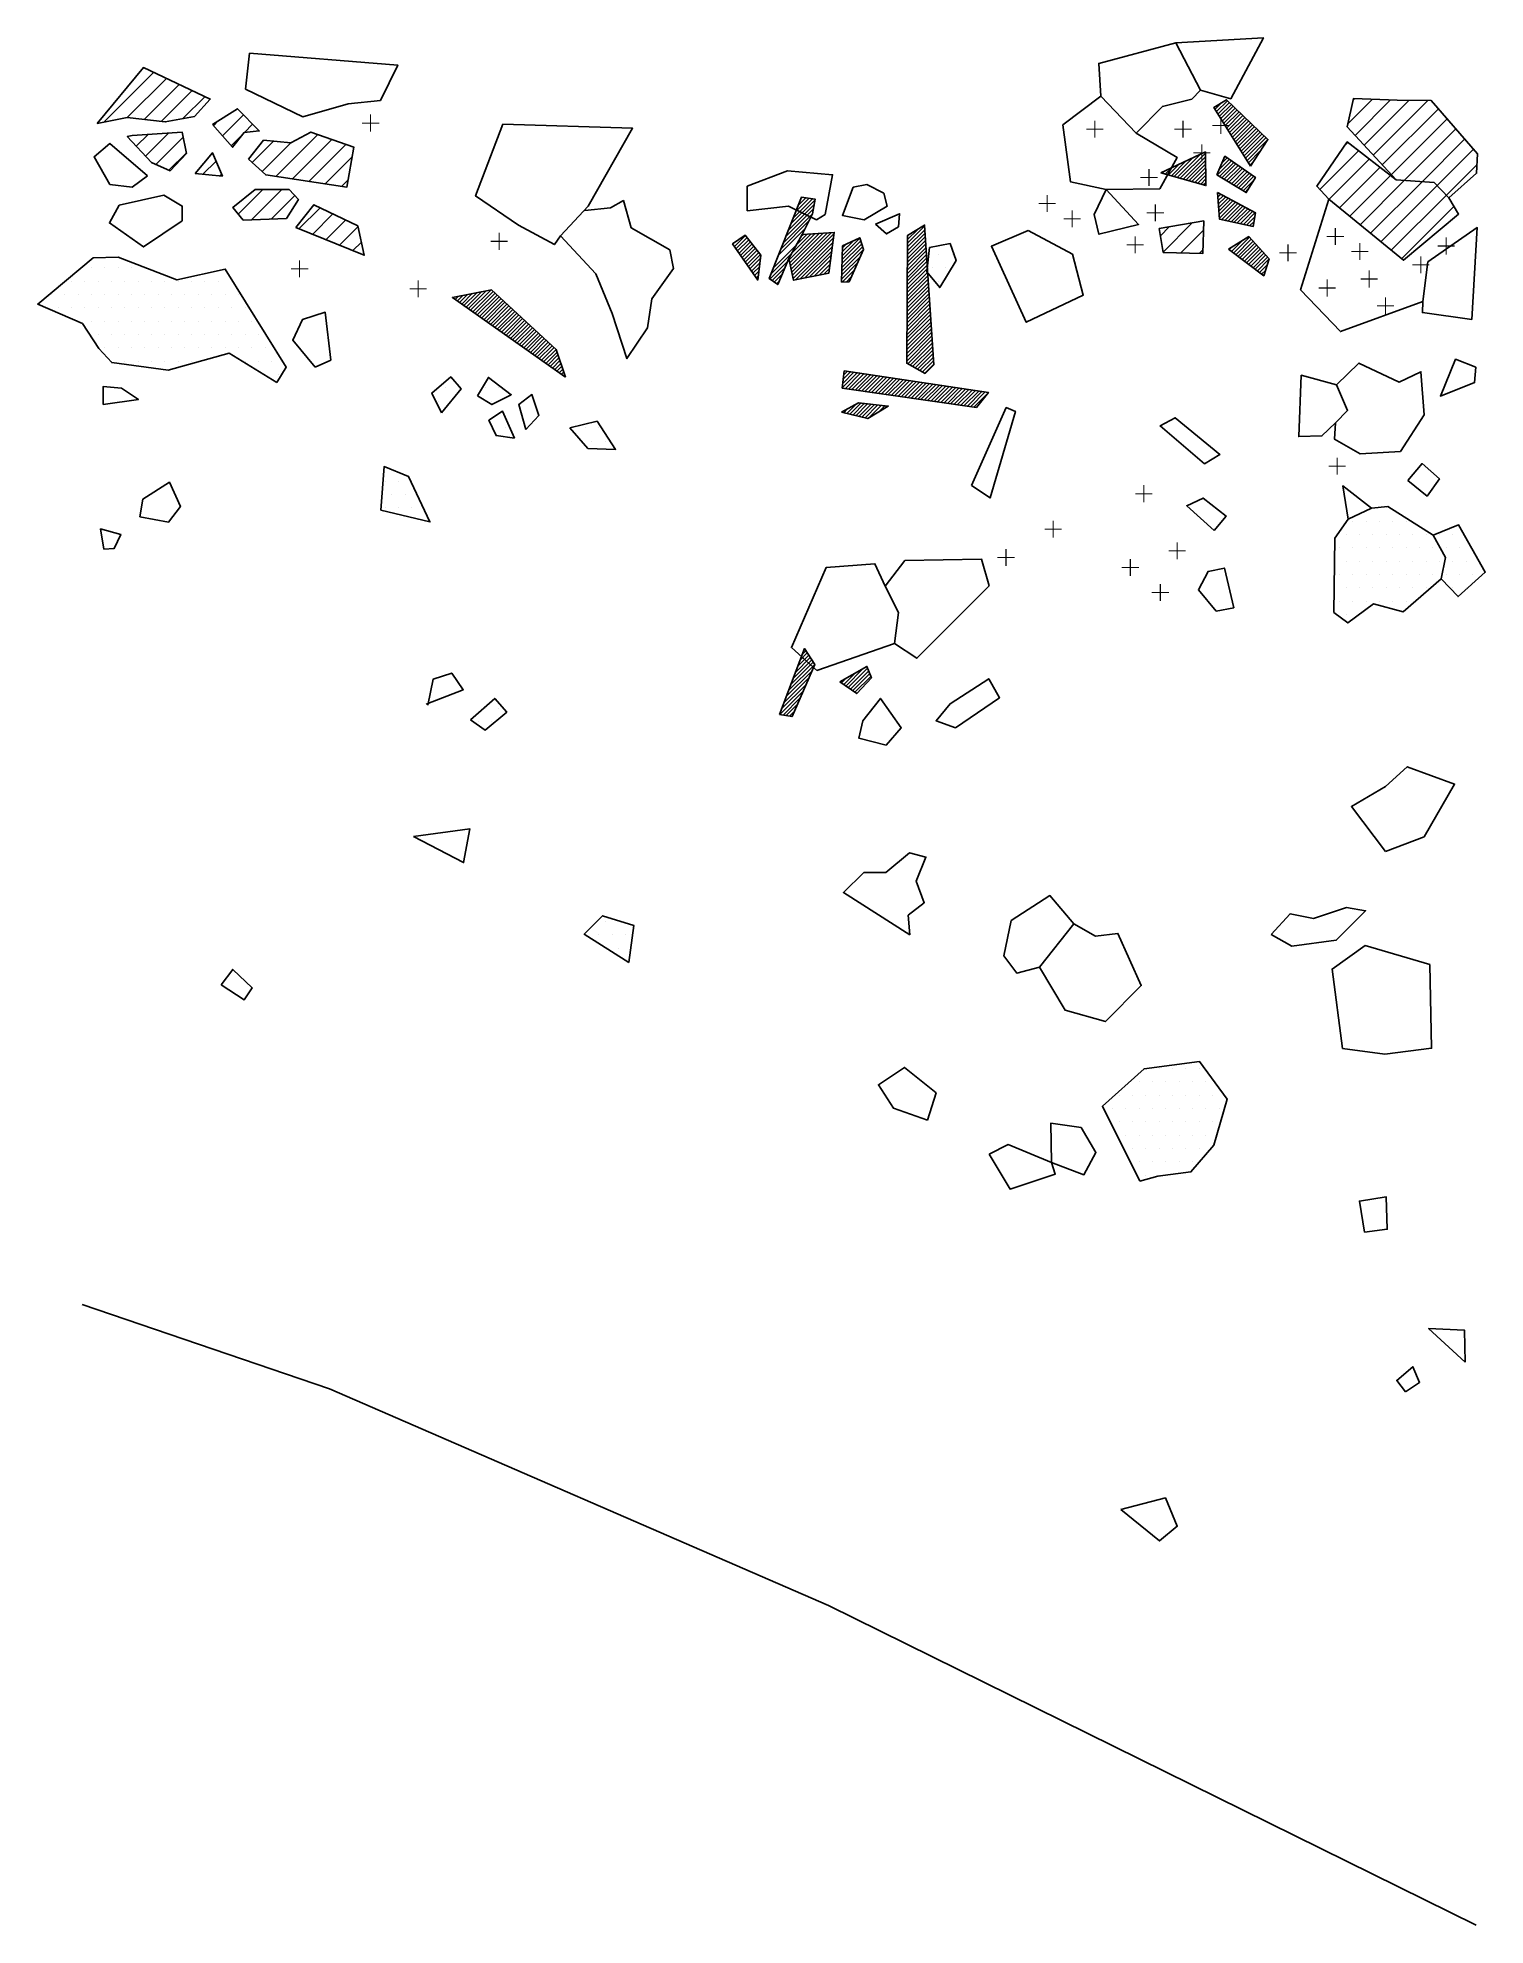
# Model space of a CAD drawing. Header units: metres. Extents: x -335 to -199, y -1868 to -1691.
import ezdxf

# ---------------------------------------------------------------- set-up
doc = ezdxf.new("R2010")
doc.units = ezdxf.units.M
doc.header["$LTSCALE"] = 25
doc.header["$MEASUREMENT"] = 0
doc.layers.get('0').update_dxf_attribs({"linetype": 'CONTINUOUS'})
for name, color, linetype in [('BEFUND', 1, 'CONTINUOUS'), ('FEUER', 1, 'CONTINUOUS'), ('KNOCHEN', 2, 'CONTINUOUS'), ('KNOCHENSCHRAFF', 2, 'CONTINUOUS'), ('STEINE', 4, 'CONTINUOUS'), ('STEINESCHRAFF', 4, 'CONTINUOUS')]:
    doc.layers.add(name, color=color, linetype=linetype)

# ---------------------------------------------------------------- blocks, each defined once
blk = doc.blocks.new('*X1')
at = {"color": 0}
for p, q in [((-224.76, -1697.66), (-224.13, -1697.03)), ((-224.62, -1697.88), (-223.6, -1696.86)), ((-224.48, -1698.1), (-223.42, -1697.03)), ((-224.35, -1698.31), (-223.24, -1697.2)), ((-224.21, -1698.53), (-223.06, -1697.38)), ((-224.08, -1698.75), (-222.88, -1697.55)), ((-223.94, -1698.97), (-222.7, -1697.72)), ((-223.81, -1699.18), (-222.52, -1697.9)), ((-223.67, -1699.4), (-222.34, -1698.07)), ((-223.54, -1699.62), (-222.16, -1698.24)), ((-223.4, -1699.84), (-221.98, -1698.42)), ((-223.26, -1700.06), (-221.8, -1698.59)), ((-223.13, -1700.27), (-221.62, -1698.76)), ((-222.99, -1700.49), (-221.43, -1698.93)), ((-222.86, -1700.71), (-221.25, -1699.11)), ((-222.72, -1700.93), (-221.07, -1699.28)), ((-222.59, -1701.15), (-220.89, -1699.45)), ((-222.45, -1701.36), (-220.71, -1699.63)), ((-222.31, -1701.58), (-220.53, -1699.8)), ((-222.18, -1701.8), (-220.35, -1699.97)), ((-222.04, -1702.02), (-220.17, -1700.15)), ((-221.91, -1702.24), (-219.99, -1700.32)), ((-221.77, -1702.45), (-219.87, -1700.55)), ((-228.86, -1703.88), (-227.47, -1702.49)), ((-228.58, -1703.96), (-226.81, -1702.18)), ((-228.31, -1704.04), (-226.14, -1701.88)), ((-228.03, -1704.12), (-225.67, -1701.76)), ((-227.76, -1704.2), (-225.67, -1702.11)), ((-227.48, -1704.28), (-225.66, -1702.45)), ((-224.56, -1703.82), (-223.22, -1702.49)), ((-224.38, -1703.3), (-223.43, -1702.35)), ((-224.11, -1702.67), (-223.64, -1702.2)), ((-221.64, -1702.67), (-220.53, -1701.56)), ((-221.5, -1702.89), (-221.19, -1702.58)), ((-229.68, -1703.65), (-229.45, -1703.41)), ((-229.41, -1703.72), (-228.79, -1703.11)), ((-229.13, -1703.8), (-228.13, -1702.8)), ((-227.21, -1704.36), (-225.65, -1702.8)), ((-226.94, -1704.43), (-225.65, -1703.15)), ((-226.66, -1704.51), (-225.64, -1703.5)), ((-226.39, -1704.59), (-225.64, -1703.84)), ((-226.11, -1704.67), (-225.63, -1704.19)), ((-224.34, -1703.96), (-223.02, -1702.64)), ((-224.12, -1704.09), (-222.81, -1702.78)), ((-223.9, -1704.22), (-222.6, -1702.93)), ((-223.68, -1704.36), (-222.39, -1703.07)), ((-223.46, -1704.49), (-222.18, -1703.22)), ((-223.24, -1704.63), (-221.97, -1703.36)), ((-223.02, -1704.76), (-221.76, -1703.51)), ((-222.8, -1704.89), (-221.55, -1703.65)), ((-222.58, -1705.03), (-221.35, -1703.8)), ((-222.36, -1705.16), (-221.14, -1703.94)), ((-222.14, -1705.3), (-221.14, -1704.3)), ((-264.26, -1707.82), (-262.48, -1706.04)), ((-264.02, -1707.23), (-262.79, -1705.99)), ((-263.79, -1706.64), (-263.09, -1705.95)), ((-263.55, -1706.05), (-263.4, -1705.9)), ((-225.84, -1704.75), (-225.62, -1704.54)), ((-224.54, -1705.58), (-224.48, -1705.51)), ((-224.51, -1705.9), (-224.25, -1705.63)), ((-224.49, -1706.23), (-224.01, -1705.76)), ((-224.46, -1706.56), (-223.78, -1705.88)), ((-224.43, -1706.88), (-223.55, -1706)), ((-221.92, -1705.43), (-221.68, -1705.19)), ((-265.19, -1710.17), (-262.46, -1707.44)), ((-264.96, -1709.58), (-262.38, -1707)), ((-264.73, -1708.99), (-262.3, -1706.57)), ((-264.49, -1708.4), (-262.22, -1706.14)), ((-224.41, -1707.21), (-223.32, -1706.12)), ((-224.38, -1707.53), (-223.09, -1706.24)), ((-224.35, -1707.86), (-222.86, -1706.37)), ((-224.15, -1708.01), (-222.62, -1706.49)), ((-223.85, -1708.07), (-222.39, -1706.61)), ((-223.56, -1708.13), (-222.16, -1706.73)), ((-223.27, -1708.19), (-221.93, -1706.85)), ((-222.97, -1708.25), (-221.7, -1706.98)), ((-222.68, -1708.31), (-221.47, -1707.1)), ((-222.39, -1708.37), (-221.23, -1707.22)), ((-222.1, -1708.44), (-221, -1707.34)), ((-221.8, -1708.5), (-221.04, -1707.74)), ((-269.78, -1710.51), (-268.75, -1709.48)), ((-266.36, -1713.1), (-262.6, -1709.34)), ((-266.13, -1712.52), (-262.98, -1709.36)), ((-265.66, -1711.34), (-263.15, -1708.83)), ((-265.43, -1710.75), (-262.8, -1708.12)), ((-264.67, -1711.77), (-262.22, -1709.31)), ((-264.61, -1712.05), (-261.84, -1709.29)), ((-264.54, -1712.34), (-261.46, -1709.26)), ((-264.48, -1712.63), (-261.08, -1709.23)), ((-264.41, -1712.92), (-260.7, -1709.21)), ((-264.35, -1713.21), (-260.44, -1709.31)), ((-263.52, -1709.56), (-263.36, -1709.39)), ((-253.57, -1710.91), (-251.93, -1709.28)), ((-253.57, -1711.27), (-251.91, -1709.61)), ((-253.56, -1710.2), (-251.97, -1708.61)), ((-253.56, -1709.85), (-252.62, -1708.91)), ((-253.56, -1710.56), (-251.95, -1708.94)), ((-253.56, -1709.49), (-253.54, -1709.47)), ((-223.03, -1711.14), (-221.54, -1709.65)), ((-221.51, -1708.56), (-221.11, -1708.16)), ((-221.22, -1708.62), (-221.18, -1708.58)), ((-269.92, -1710.3), (-269.77, -1710.15)), ((-269.64, -1710.72), (-268.6, -1709.68)), ((-269.49, -1710.93), (-268.44, -1709.88)), ((-269.35, -1711.14), (-268.29, -1710.08)), ((-269.2, -1711.35), (-268.13, -1710.27)), ((-269.06, -1711.56), (-267.97, -1710.47)), ((-268.91, -1711.77), (-267.82, -1710.67)), ((-268.77, -1711.98), (-267.66, -1710.87)), ((-268.63, -1712.19), (-267.51, -1711.07)), ((-268.48, -1712.39), (-267.35, -1711.26)), ((-264.28, -1713.5), (-260.5, -1709.71)), ((-264.07, -1713.64), (-260.55, -1710.12)), ((-263.63, -1713.55), (-260.61, -1710.53)), ((-263.18, -1713.46), (-260.66, -1710.94)), ((-262.74, -1713.37), (-260.71, -1711.34)), ((-259.74, -1713.2), (-257.95, -1711.41)), ((-259.73, -1712.84), (-257.69, -1710.79)), ((-259.72, -1712.47), (-257.77, -1710.52)), ((-259.71, -1712.11), (-257.86, -1710.25)), ((-259.7, -1711.74), (-257.94, -1709.99)), ((-259.69, -1711.38), (-258.03, -1709.72)), ((-259.68, -1711.02), (-258.64, -1709.98)), ((-259.67, -1710.65), (-259.31, -1710.29)), ((-253.58, -1712.34), (-251.84, -1710.6)), ((-253.58, -1712.69), (-251.82, -1710.93)), ((-253.58, -1713.05), (-251.79, -1711.26)), ((-253.57, -1711.63), (-251.88, -1709.94)), ((-253.57, -1711.98), (-251.86, -1710.27)), ((-223.43, -1710.83), (-223.12, -1710.52)), ((-223.23, -1710.99), (-222.22, -1709.98)), ((-222.83, -1711.29), (-221.37, -1709.83)), ((-222.63, -1711.44), (-221.21, -1710.02)), ((-222.43, -1711.59), (-221.04, -1710.2)), ((-222.22, -1711.74), (-220.87, -1710.39)), ((-222.02, -1711.9), (-220.7, -1710.58)), ((-221.82, -1712.05), (-220.53, -1710.76)), ((-221.62, -1712.2), (-220.37, -1710.95)), ((-221.42, -1712.35), (-220.2, -1711.13)), ((-221.21, -1712.5), (-220.03, -1711.32)), ((-268.34, -1712.6), (-267.33, -1711.6)), ((-268.19, -1712.81), (-267.38, -1712)), ((-268.05, -1713.02), (-267.44, -1712.41)), ((-267.91, -1713.23), (-267.49, -1712.81)), ((-266.47, -1713.56), (-264.81, -1711.91)), ((-266.26, -1713.71), (-265.06, -1712.51)), ((-266.05, -1713.85), (-265.32, -1713.12)), ((-262.3, -1713.28), (-260.77, -1711.75)), ((-261.86, -1713.19), (-260.82, -1712.16)), ((-261.41, -1713.1), (-260.87, -1712.56)), ((-260.97, -1713.01), (-260.93, -1712.97)), ((-259.75, -1713.56), (-258.25, -1712.06)), ((-259.7, -1713.87), (-258.54, -1712.71)), ((-253.59, -1713.76), (-251.75, -1711.93)), ((-253.59, -1714.12), (-251.73, -1712.26)), ((-253.59, -1714.48), (-251.71, -1712.59)), ((-253.59, -1714.83), (-251.68, -1712.92)), ((-253.58, -1713.41), (-251.77, -1711.59)), ((-221.01, -1712.65), (-219.86, -1711.5)), ((-220.81, -1712.81), (-219.72, -1711.71)), ((-220.61, -1712.96), (-219.88, -1712.23)), ((-220.41, -1713.11), (-220.05, -1712.75)), ((-295.33, -1715.91), (-294.35, -1714.93)), ((-295.12, -1716.05), (-293.91, -1714.85)), ((-294.92, -1716.2), (-293.47, -1714.76)), ((-294.71, -1716.35), (-293.04, -1714.67)), ((-294.5, -1716.49), (-292.6, -1714.59)), ((-294.29, -1716.64), (-292.38, -1714.72)), ((-294.09, -1716.79), (-292.19, -1714.89)), ((-267.76, -1713.44), (-267.54, -1713.22)), ((-267.62, -1713.65), (-267.59, -1713.63)), ((-265.84, -1714), (-265.57, -1713.72)), ((-259.32, -1713.84), (-258.84, -1713.36)), ((-253.61, -1716.26), (-251.59, -1714.24)), ((-253.61, -1716.61), (-251.57, -1714.57)), ((-253.61, -1716.97), (-251.55, -1714.91)), ((-253.6, -1715.19), (-251.66, -1713.25)), ((-253.6, -1715.54), (-251.64, -1713.58)), ((-253.6, -1715.9), (-251.62, -1713.91)), ((-296.16, -1715.32), (-296.11, -1715.28)), ((-295.95, -1715.47), (-295.67, -1715.19)), ((-295.75, -1715.62), (-295.23, -1715.1)), ((-295.54, -1715.76), (-294.79, -1715.02)), ((-293.88, -1716.93), (-292.01, -1715.06)), ((-293.67, -1717.08), (-291.83, -1715.23)), ((-293.46, -1717.22), (-291.64, -1715.4)), ((-293.26, -1717.37), (-291.46, -1715.57)), ((-293.05, -1717.52), (-291.28, -1715.74)), ((-292.84, -1717.66), (-291.09, -1715.91)), ((-292.63, -1717.81), (-290.91, -1716.08)), ((-292.43, -1717.95), (-290.72, -1716.25)), ((-292.22, -1718.1), (-290.54, -1716.42)), ((-292.01, -1718.25), (-290.36, -1716.59)), ((-253.62, -1717.68), (-251.5, -1715.57)), ((-253.62, -1718.04), (-251.48, -1715.9)), ((-253.62, -1718.39), (-251.46, -1716.23)), ((-253.62, -1718.75), (-251.44, -1716.56)), ((-253.61, -1717.32), (-251.53, -1715.24)), ((-291.81, -1718.39), (-290.17, -1716.76)), ((-291.6, -1718.54), (-289.99, -1716.93)), ((-291.39, -1718.69), (-289.8, -1717.1)), ((-291.18, -1718.83), (-289.62, -1717.27)), ((-290.98, -1718.98), (-289.44, -1717.44)), ((-290.77, -1719.12), (-289.25, -1717.61)), ((-290.56, -1719.27), (-289.07, -1717.78)), ((-290.35, -1719.42), (-288.88, -1717.95)), ((-290.15, -1719.56), (-288.7, -1718.12)), ((-289.94, -1719.71), (-288.52, -1718.29)), ((-289.73, -1719.85), (-288.33, -1718.46)), ((-253.64, -1720.53), (-251.33, -1718.22)), ((-253.63, -1719.1), (-251.41, -1716.89)), ((-253.63, -1719.46), (-251.39, -1717.22)), ((-253.63, -1719.82), (-251.37, -1717.56)), ((-253.63, -1720.17), (-251.35, -1717.89)), ((-289.52, -1720), (-288.15, -1718.62)), ((-289.32, -1720.15), (-287.96, -1718.79)), ((-289.11, -1720.29), (-287.78, -1718.96)), ((-288.9, -1720.44), (-287.6, -1719.13)), ((-288.69, -1720.59), (-287.41, -1719.3)), ((-288.49, -1720.73), (-287.23, -1719.47)), ((-288.28, -1720.88), (-287.04, -1719.64)), ((-288.07, -1721.02), (-286.86, -1719.81)), ((-287.86, -1721.17), (-286.68, -1719.98)), ((-287.66, -1721.32), (-286.49, -1720.15)), ((-253.64, -1720.88), (-251.3, -1718.55)), ((-253.64, -1721.24), (-251.28, -1718.88)), ((-253.55, -1721.5), (-251.26, -1719.21)), ((-253.32, -1721.63), (-251.24, -1719.54)), ((-253.09, -1721.75), (-251.21, -1719.87)), ((-252.86, -1721.88), (-251.19, -1720.21)), ((-287.45, -1721.46), (-286.39, -1720.41)), ((-287.24, -1721.61), (-286.31, -1720.67)), ((-287.03, -1721.75), (-286.22, -1720.94)), ((-286.83, -1721.9), (-286.13, -1721.2)), ((-286.62, -1722.05), (-286.04, -1721.47)), ((-286.41, -1722.19), (-285.95, -1721.73)), ((-286.21, -1722.34), (-285.86, -1722)), ((-252.64, -1722.01), (-251.17, -1720.54)), ((-252.41, -1722.13), (-251.15, -1720.87)), ((-252.18, -1722.26), (-251.12, -1721.2)), ((-251.96, -1722.38), (-251.1, -1721.53)), ((-286, -1722.49), (-285.77, -1722.26)), ((-285.79, -1722.63), (-285.68, -1722.53)), ((-259.69, -1723.76), (-258.28, -1722.35)), ((-259.64, -1723.35), (-258.59, -1722.3)), ((-259.59, -1722.95), (-258.9, -1722.26)), ((-259.54, -1722.55), (-259.21, -1722.21)), ((-259.42, -1723.84), (-257.98, -1722.39)), ((-259.11, -1723.88), (-257.67, -1722.44)), ((-258.8, -1723.92), (-257.36, -1722.49)), ((-258.49, -1723.97), (-257.05, -1722.53)), ((-258.18, -1724.01), (-256.74, -1722.58)), ((-257.87, -1724.06), (-256.44, -1722.62)), ((-257.56, -1724.1), (-256.13, -1722.67)), ((-257.25, -1724.15), (-255.82, -1722.72)), ((-256.95, -1724.19), (-255.51, -1722.76)), ((-256.64, -1724.24), (-255.21, -1722.81)), ((-256.33, -1724.28), (-254.9, -1722.85)), ((-256.02, -1724.33), (-254.59, -1722.9)), ((-255.71, -1724.37), (-254.28, -1722.95)), ((-255.4, -1724.42), (-253.98, -1722.99)), ((-255.09, -1724.46), (-253.67, -1723.04)), ((-254.78, -1724.5), (-253.36, -1723.08)), ((-254.47, -1724.55), (-253.05, -1723.13)), ((-254.16, -1724.59), (-252.75, -1723.18)), ((-253.86, -1724.64), (-252.44, -1723.22)), ((-253.55, -1724.68), (-252.13, -1723.27)), ((-253.24, -1724.73), (-251.82, -1723.31)), ((-252.93, -1724.77), (-251.52, -1723.36)), ((-252.62, -1724.82), (-251.21, -1723.41)), ((-252.31, -1724.86), (-250.9, -1723.45)), ((-252, -1724.91), (-250.59, -1723.5)), ((-251.69, -1724.95), (-250.29, -1723.54)), ((-251.38, -1724.99), (-249.98, -1723.59)), ((-251.08, -1725.04), (-249.67, -1723.64)), ((-250.77, -1725.08), (-249.36, -1723.68)), ((-250.46, -1725.13), (-249.06, -1723.73)), ((-250.15, -1725.17), (-248.75, -1723.77)), ((-259.26, -1726.15), (-258.41, -1725.3)), ((-258.98, -1726.23), (-257.94, -1725.19)), ((-258.7, -1726.3), (-257.63, -1725.23)), ((-258.41, -1726.37), (-257.31, -1725.26)), ((-258.13, -1726.44), (-256.99, -1725.29)), ((-257.85, -1726.51), (-256.67, -1725.33)), ((-257.56, -1726.58), (-256.35, -1725.36)), ((-257.23, -1726.6), (-256.03, -1725.4)), ((-256.33, -1726.06), (-255.71, -1725.43)), ((-255.43, -1725.51), (-255.39, -1725.47)), ((-249.84, -1725.22), (-248.44, -1723.82)), ((-249.53, -1725.26), (-248.13, -1723.87)), ((-249.22, -1725.31), (-247.83, -1723.91)), ((-248.91, -1725.35), (-247.52, -1723.96)), ((-248.6, -1725.4), (-247.21, -1724)), ((-248.29, -1725.44), (-246.9, -1724.05)), ((-247.99, -1725.49), (-246.6, -1724.1)), ((-247.68, -1725.53), (-246.29, -1724.14)), ((-247.37, -1725.57), (-246.1, -1724.31)), ((-259.54, -1726.08), (-259.19, -1725.73)), ((-263.42, -1748.7), (-263.1, -1748.38)), ((-264.93, -1752.68), (-262.53, -1750.28)), ((-264.71, -1752.11), (-262.26, -1749.66)), ((-264.5, -1751.54), (-262.4, -1749.44)), ((-264.28, -1750.98), (-262.54, -1749.23)), ((-264.07, -1750.41), (-262.68, -1749.02)), ((-263.85, -1749.84), (-262.82, -1748.8)), ((-263.64, -1749.27), (-262.96, -1748.59)), ((-259.34, -1751.69), (-257.68, -1750.02)), ((-259.13, -1751.83), (-257.31, -1750.01)), ((-258.92, -1751.98), (-257.21, -1750.27)), ((-265.36, -1753.82), (-263.08, -1751.54)), ((-265.15, -1753.25), (-262.8, -1750.91)), ((-259.75, -1751.39), (-259.29, -1750.93)), ((-259.55, -1751.54), (-258.48, -1750.48)), ((-258.72, -1752.13), (-257.11, -1750.52)), ((-258.51, -1752.27), (-257.02, -1750.78)), ((-265.53, -1754.35), (-263.35, -1752.16)), ((-265.23, -1754.4), (-263.62, -1752.79)), ((-264.93, -1754.45), (-263.9, -1753.42)), ((-264.63, -1754.5), (-264.17, -1754.04))]:
    blk.add_line(p, q, dxfattribs=at)
blk = doc.blocks.new('*X2')
at = {"color": 0}
for p, q in [((-328.86, -1698.88), (-324.18, -1694.2)), ((-326.65, -1698.44), (-322.98, -1694.77)), ((-325.06, -1698.62), (-321.78, -1695.33)), ((-323.47, -1698.8), (-320.58, -1695.9)), ((-321.44, -1698.53), (-319.37, -1696.46)), ((-318.57, -1699.2), (-318.1, -1698.72)), ((-317.74, -1700.14), (-315.78, -1698.17)), ((-325.81, -1701.13), (-324.69, -1700.02)), ((-324.95, -1702.04), (-322.8, -1699.89)), ((-323.97, -1702.83), (-321.42, -1700.28)), ((-316.92, -1701.08), (-315.84, -1700)), ((-315.68, -1699.84), (-314.91, -1699.07)), ((-314.96, -1702.66), (-312.95, -1700.65)), ((-314.03, -1703.5), (-311.34, -1700.81)), ((-312.73, -1703.96), (-308.79, -1700.02)), ((-311.19, -1704.19), (-307.48, -1700.48)), ((-322.75, -1703.37), (-321.12, -1701.75)), ((-319.58, -1703.74), (-318.34, -1702.51)), ((-309.66, -1704.43), (-306.18, -1700.95)), ((-308.13, -1704.66), (-305.6, -1702.13)), ((-317.97, -1703.9), (-317.82, -1703.75)), ((-306.59, -1704.9), (-305.97, -1704.27)), ((-316.26, -1707.5), (-313.96, -1705.19)), ((-315.01, -1708.01), (-312.19, -1705.19)), ((-313.17, -1707.94), (-310.97, -1705.73)), ((-310.57, -1708.87), (-308.59, -1706.9)), ((-309.31, -1709.38), (-307.4, -1707.47)), ((-308.05, -1709.89), (-306.2, -1708.04)), ((-306.79, -1710.39), (-305.05, -1708.66)), ((-229.88, -1709.51), (-229.06, -1708.68)), ((-229.64, -1711.03), (-226.92, -1708.31)), ((-227.97, -1711.12), (-225.85, -1709)), ((-305.53, -1710.9), (-304.73, -1710.1)), ((-226.24, -1711.17), (-225.9, -1710.83))]:
    blk.add_line(p, q, dxfattribs=at)
blk = doc.blocks.new('*X3')
at = {"color": 0}
for p, q in [((-212.33, -1699.02), (-210.02, -1696.71)), ((-211.8, -1696.73), (-211.73, -1696.65)), ((-211.65, -1700.11), (-208.32, -1696.78)), ((-210.8, -1701.03), (-206.59, -1696.81)), ((-209.95, -1701.95), (-204.84, -1696.84)), ((-209.11, -1702.87), (-203.84, -1697.61)), ((-208.26, -1703.79), (-203.02, -1698.55)), ((-212.67, -1701.13), (-212.32, -1700.78)), ((-207.04, -1704.33), (-202.2, -1699.5)), ((-205.38, -1704.45), (-201.38, -1700.44)), ((-214.94, -1705.17), (-211.32, -1701.55)), ((-214.09, -1706.09), (-210.33, -1702.32)), ((-203.97, -1704.81), (-200.55, -1701.39)), ((-213.12, -1706.89), (-209.33, -1703.1)), ((-212.15, -1707.68), (-208.34, -1703.87)), ((-211.18, -1708.48), (-207.04, -1704.33)), ((-203.1, -1705.71), (-200.23, -1702.83)), ((-210.21, -1709.28), (-205.38, -1704.45)), ((-209.24, -1710.08), (-203.97, -1704.81)), ((-208.27, -1710.87), (-203.1, -1705.71)), ((-207.3, -1711.67), (-202.38, -1706.75))]:
    blk.add_line(p, q, dxfattribs=at)
blk = doc.blocks.new('LB')
at = {"layer": 'FEUER', "const_width": 0.1}
for points in [[(0, 0), (0, -1.6)], [(-0.8, -0.8), (0.8, -0.8)]]:
    blk.add_lwpolyline(points, dxfattribs=at)
blk = doc.blocks.new('*X5')
at = {"color": 0}
for p, q in [((-250.625, -1711.25), (-250.625, -1711.25)), ((-249.375, -1711.25), (-249.375, -1711.25)), ((-330, -1712.5), (-330, -1712.5)), ((-328.75, -1712.5), (-328.75, -1712.5)), ((-327.5, -1712.5), (-327.5, -1712.5)), ((-326.25, -1712.5), (-326.25, -1712.5)), ((-325, -1712.5), (-325, -1712.5)), ((-251.25, -1712.5), (-251.25, -1712.5)), ((-250, -1712.5), (-250, -1712.5)), ((-331.875, -1713.75), (-331.875, -1713.75)), ((-330.625, -1713.75), (-330.625, -1713.75)), ((-329.375, -1713.75), (-329.375, -1713.75)), ((-328.125, -1713.75), (-328.125, -1713.75)), ((-326.875, -1713.75), (-326.875, -1713.75)), ((-325.625, -1713.75), (-325.625, -1713.75)), ((-324.375, -1713.75), (-324.375, -1713.75)), ((-323.125, -1713.75), (-323.125, -1713.75)), ((-321.875, -1713.75), (-321.875, -1713.75)), ((-320.625, -1713.75), (-320.625, -1713.75)), ((-319.375, -1713.75), (-319.375, -1713.75)), ((-318.125, -1713.75), (-318.125, -1713.75)), ((-316.875, -1713.75), (-316.875, -1713.75)), ((-250.625, -1713.75), (-250.625, -1713.75)), ((-333.75, -1715), (-333.75, -1715)), ((-333.125, -1716.25), (-333.125, -1716.25)), ((-332.5, -1715), (-332.5, -1715)), ((-331.875, -1716.25), (-331.875, -1716.25)), ((-331.25, -1715), (-331.25, -1715)), ((-330.625, -1716.25), (-330.625, -1716.25)), ((-330, -1715), (-330, -1715)), ((-329.375, -1716.25), (-329.375, -1716.25)), ((-328.75, -1715), (-328.75, -1715)), ((-328.125, -1716.25), (-328.125, -1716.25)), ((-327.5, -1715), (-327.5, -1715)), ((-326.875, -1716.25), (-326.875, -1716.25)), ((-326.25, -1715), (-326.25, -1715)), ((-325.625, -1716.25), (-325.625, -1716.25)), ((-325, -1715), (-325, -1715)), ((-324.375, -1716.25), (-324.375, -1716.25)), ((-323.75, -1715), (-323.75, -1715)), ((-323.125, -1716.25), (-323.125, -1716.25)), ((-322.5, -1715), (-322.5, -1715)), ((-321.875, -1716.25), (-321.875, -1716.25)), ((-321.25, -1715), (-321.25, -1715)), ((-320.625, -1716.25), (-320.625, -1716.25)), ((-320, -1715), (-320, -1715)), ((-319.375, -1716.25), (-319.375, -1716.25)), ((-318.75, -1715), (-318.75, -1715)), ((-318.125, -1716.25), (-318.125, -1716.25)), ((-317.5, -1715), (-317.5, -1715)), ((-316.875, -1716.25), (-316.875, -1716.25)), ((-316.25, -1715), (-316.25, -1715)), ((-315.625, -1716.25), (-315.625, -1716.25)), ((-331.25, -1717.5), (-331.25, -1717.5)), ((-330, -1717.5), (-330, -1717.5)), ((-328.75, -1717.5), (-328.75, -1717.5)), ((-327.5, -1717.5), (-327.5, -1717.5)), ((-326.25, -1717.5), (-326.25, -1717.5)), ((-325, -1717.5), (-325, -1717.5)), ((-323.75, -1717.5), (-323.75, -1717.5)), ((-322.5, -1717.5), (-322.5, -1717.5)), ((-321.25, -1717.5), (-321.25, -1717.5)), ((-320, -1717.5), (-320, -1717.5)), ((-318.75, -1717.5), (-318.75, -1717.5)), ((-317.5, -1717.5), (-317.5, -1717.5)), ((-316.25, -1717.5), (-316.25, -1717.5)), ((-315, -1717.5), (-315, -1717.5)), ((-329.375, -1718.75), (-329.375, -1718.75)), ((-328.75, -1720), (-328.75, -1720)), ((-328.125, -1718.75), (-328.125, -1718.75)), ((-327.5, -1720), (-327.5, -1720)), ((-326.875, -1718.75), (-326.875, -1718.75)), ((-326.25, -1720), (-326.25, -1720)), ((-325.625, -1718.75), (-325.625, -1718.75)), ((-325, -1720), (-325, -1720)), ((-324.375, -1718.75), (-324.375, -1718.75)), ((-323.75, -1720), (-323.75, -1720)), ((-323.125, -1718.75), (-323.125, -1718.75)), ((-322.5, -1720), (-322.5, -1720)), ((-321.875, -1718.75), (-321.875, -1718.75)), ((-321.25, -1720), (-321.25, -1720)), ((-320.625, -1718.75), (-320.625, -1718.75)), ((-320, -1720), (-320, -1720)), ((-319.375, -1718.75), (-319.375, -1718.75)), ((-318.75, -1720), (-318.75, -1720)), ((-318.125, -1718.75), (-318.125, -1718.75)), ((-317.5, -1720), (-317.5, -1720)), ((-316.875, -1718.75), (-316.875, -1718.75)), ((-316.25, -1720), (-316.25, -1720)), ((-315.625, -1718.75), (-315.625, -1718.75)), ((-315, -1720), (-315, -1720)), ((-314.375, -1718.75), (-314.375, -1718.75)), ((-313.75, -1720), (-313.75, -1720)), ((-328.125, -1721.25), (-328.125, -1721.25)), ((-326.875, -1721.25), (-326.875, -1721.25)), ((-325.625, -1721.25), (-325.625, -1721.25)), ((-324.375, -1721.25), (-324.375, -1721.25)), ((-323.125, -1721.25), (-323.125, -1721.25)), ((-321.875, -1721.25), (-321.875, -1721.25)), ((-320.625, -1721.25), (-320.625, -1721.25)), ((-315.625, -1721.25), (-315.625, -1721.25)), ((-314.375, -1721.25), (-314.375, -1721.25)), ((-313.125, -1721.25), (-313.125, -1721.25)), ((-313.75, -1722.5), (-313.75, -1722.5)), ((-312.5, -1722.5), (-312.5, -1722.5)), ((-296.875, -1723.75), (-296.875, -1723.75)), ((-295.625, -1723.75), (-295.625, -1723.75)), ((-293.125, -1723.75), (-293.125, -1723.75)), ((-291.875, -1723.75), (-291.875, -1723.75)), ((-297.5, -1725), (-297.5, -1725)), ((-292.5, -1725), (-292.5, -1725)), ((-291.875, -1726.25), (-291.875, -1726.25)), ((-291.25, -1727.5), (-291.25, -1727.5)), ((-285, -1727.5), (-285, -1727.5)), ((-283.75, -1727.5), (-283.75, -1727.5)), ((-283.125, -1728.75), (-283.125, -1728.75)), ((-282.5, -1727.5), (-282.5, -1727.5)), ((-281.875, -1728.75), (-281.875, -1728.75)), ((-302.5, -1732.5), (-302.5, -1732.5)), ((-301.25, -1732.5), (-301.25, -1732.5)), ((-301.875, -1733.75), (-301.875, -1733.75)), ((-300.625, -1733.75), (-300.625, -1733.75)), ((-302.5, -1735), (-302.5, -1735)), ((-301.25, -1735), (-301.25, -1735)), ((-300, -1735), (-300, -1735)), ((-208.75, -1735), (-208.75, -1735)), ((-212.5, -1737.5), (-212.5, -1737.5)), ((-211.875, -1736.25), (-211.875, -1736.25)), ((-211.25, -1737.5), (-211.25, -1737.5)), ((-210.625, -1736.25), (-210.625, -1736.25)), ((-210, -1737.5), (-210, -1737.5)), ((-209.375, -1736.25), (-209.375, -1736.25)), ((-208.75, -1737.5), (-208.75, -1737.5)), ((-208.125, -1736.25), (-208.125, -1736.25)), ((-207.5, -1737.5), (-207.5, -1737.5)), ((-206.875, -1736.25), (-206.875, -1736.25)), ((-206.25, -1737.5), (-206.25, -1737.5)), ((-205, -1737.5), (-205, -1737.5)), ((-203.75, -1737.5), (-203.75, -1737.5)), ((-202.5, -1737.5), (-202.5, -1737.5)), ((-213.125, -1738.75), (-213.125, -1738.75)), ((-211.875, -1738.75), (-211.875, -1738.75)), ((-210.625, -1738.75), (-210.625, -1738.75)), ((-209.375, -1738.75), (-209.375, -1738.75)), ((-208.125, -1738.75), (-208.125, -1738.75)), ((-206.875, -1738.75), (-206.875, -1738.75)), ((-205.625, -1738.75), (-205.625, -1738.75)), ((-204.375, -1738.75), (-204.375, -1738.75)), ((-203.125, -1738.75), (-203.125, -1738.75)), ((-201.875, -1738.75), (-201.875, -1738.75)), ((-213.125, -1741.25), (-213.125, -1741.25)), ((-212.5, -1740), (-212.5, -1740)), ((-211.875, -1741.25), (-211.875, -1741.25)), ((-211.25, -1740), (-211.25, -1740)), ((-210.625, -1741.25), (-210.625, -1741.25)), ((-210, -1740), (-210, -1740)), ((-209.375, -1741.25), (-209.375, -1741.25)), ((-208.75, -1740), (-208.75, -1740)), ((-208.125, -1741.25), (-208.125, -1741.25)), ((-207.5, -1740), (-207.5, -1740)), ((-206.875, -1741.25), (-206.875, -1741.25)), ((-206.25, -1740), (-206.25, -1740)), ((-205.625, -1741.25), (-205.625, -1741.25)), ((-205, -1740), (-205, -1740)), ((-204.375, -1741.25), (-204.375, -1741.25)), ((-203.75, -1740), (-203.75, -1740)), ((-203.125, -1741.25), (-203.125, -1741.25)), ((-202.5, -1740), (-202.5, -1740)), ((-201.875, -1741.25), (-201.875, -1741.25)), ((-201.25, -1740), (-201.25, -1740)), ((-200.625, -1741.25), (-200.625, -1741.25)), ((-212.5, -1742.5), (-212.5, -1742.5)), ((-211.25, -1742.5), (-211.25, -1742.5)), ((-210, -1742.5), (-210, -1742.5)), ((-208.75, -1742.5), (-208.75, -1742.5)), ((-207.5, -1742.5), (-207.5, -1742.5)), ((-206.25, -1742.5), (-206.25, -1742.5)), ((-205, -1742.5), (-205, -1742.5)), ((-202.5, -1742.5), (-202.5, -1742.5)), ((-201.25, -1742.5), (-201.25, -1742.5)), ((-213.125, -1743.75), (-213.125, -1743.75)), ((-212.5, -1745), (-212.5, -1745)), ((-211.875, -1743.75), (-211.875, -1743.75)), ((-210.625, -1743.75), (-210.625, -1743.75)), ((-209.375, -1743.75), (-209.375, -1743.75)), ((-208.125, -1743.75), (-208.125, -1743.75)), ((-206.875, -1743.75), (-206.875, -1743.75)), ((-293.125, -1753.75), (-293.125, -1753.75)), ((-291.875, -1753.75), (-291.875, -1753.75)), ((-293.75, -1755), (-293.75, -1755)), ((-292.5, -1755), (-292.5, -1755))]:
    blk.add_line(p, q, dxfattribs=at)
blk = doc.blocks.new('*X6')
at = {"color": 0}
for p, q in [((-282.5, -1775), (-282.5, -1775)), ((-281.875, -1773.75), (-281.875, -1773.75)), ((-281.25, -1775), (-281.25, -1775)), ((-280.625, -1773.75), (-280.625, -1773.75)), ((-280, -1775), (-280, -1775)), ((-280.625, -1776.25), (-280.625, -1776.25)), ((-231.875, -1788.75), (-231.875, -1788.75)), ((-230.625, -1788.75), (-230.625, -1788.75)), ((-230, -1787.5), (-230, -1787.5)), ((-229.375, -1788.75), (-229.375, -1788.75)), ((-228.75, -1787.5), (-228.75, -1787.5)), ((-228.125, -1788.75), (-228.125, -1788.75)), ((-227.5, -1787.5), (-227.5, -1787.5)), ((-226.875, -1788.75), (-226.875, -1788.75)), ((-226.25, -1787.5), (-226.25, -1787.5)), ((-225.625, -1788.75), (-225.625, -1788.75)), ((-233.75, -1790), (-233.75, -1790)), ((-232.5, -1790), (-232.5, -1790)), ((-231.25, -1790), (-231.25, -1790)), ((-230, -1790), (-230, -1790)), ((-228.75, -1790), (-228.75, -1790)), ((-227.5, -1790), (-227.5, -1790)), ((-226.25, -1790), (-226.25, -1790)), ((-225, -1790), (-225, -1790)), ((-234.375, -1791.25), (-234.375, -1791.25)), ((-233.75, -1792.5), (-233.75, -1792.5)), ((-233.125, -1791.25), (-233.125, -1791.25)), ((-232.5, -1792.5), (-232.5, -1792.5)), ((-231.875, -1791.25), (-231.875, -1791.25)), ((-231.25, -1792.5), (-231.25, -1792.5)), ((-230.625, -1791.25), (-230.625, -1791.25)), ((-230, -1792.5), (-230, -1792.5)), ((-229.375, -1791.25), (-229.375, -1791.25)), ((-228.75, -1792.5), (-228.75, -1792.5)), ((-228.125, -1791.25), (-228.125, -1791.25)), ((-227.5, -1792.5), (-227.5, -1792.5)), ((-226.875, -1791.25), (-226.875, -1791.25)), ((-226.25, -1792.5), (-226.25, -1792.5)), ((-225.625, -1791.25), (-225.625, -1791.25)), ((-225, -1792.5), (-225, -1792.5)), ((-224.375, -1791.25), (-224.375, -1791.25)), ((-233.125, -1793.75), (-233.125, -1793.75)), ((-231.875, -1793.75), (-231.875, -1793.75)), ((-230.625, -1793.75), (-230.625, -1793.75)), ((-229.375, -1793.75), (-229.375, -1793.75)), ((-228.125, -1793.75), (-228.125, -1793.75)), ((-226.875, -1793.75), (-226.875, -1793.75)), ((-225.625, -1793.75), (-225.625, -1793.75)), ((-232.5, -1795), (-232.5, -1795)), ((-231.875, -1796.25), (-231.875, -1796.25)), ((-231.25, -1795), (-231.25, -1795)), ((-230.625, -1796.25), (-230.625, -1796.25)), ((-230, -1795), (-230, -1795)), ((-229.375, -1796.25), (-229.375, -1796.25)), ((-228.75, -1795), (-228.75, -1795)), ((-228.125, -1796.25), (-228.125, -1796.25)), ((-227.5, -1795), (-227.5, -1795)), ((-226.875, -1796.25), (-226.875, -1796.25)), ((-226.25, -1795), (-226.25, -1795)), ((-231.25, -1797.5), (-231.25, -1797.5)), ((-230, -1797.5), (-230, -1797.5))]:
    blk.add_line(p, q, dxfattribs=at)

msp = doc.modelspace()

# ---------------------------------------------------------------- linework, layer by layer
at = {"layer": 'BEFUND'}
msp.add_lwpolyline([(-200.3, -1867.76), (-260.97, -1837.81), (-307.72, -1817.52), (-330.89, -1809.61)], dxfattribs=at)
at = {"layer": 'KNOCHEN'}
for points in [[(-221.45, -1702.98), (-224.87, -1697.48), (-223.7, -1696.77), (-219.82, -1700.48), (-221.45, -1702.98)], [(-229.85, -1703.6), (-225.67, -1701.66), (-225.62, -1704.81), (-229.85, -1703.6)], [(-224.6, -1703.79), (-223.84, -1702.06), (-220.99, -1704.04), (-221.85, -1705.47), (-224.6, -1703.79)], [(-263.43, -1709.4), (-264.7, -1711.64), (-265.72, -1714.08), (-266.53, -1713.52), (-263.49, -1705.88), (-262.21, -1706.09), (-262.47, -1707.46), (-263.43, -1709.4)], [(-224.55, -1705.47), (-220.98, -1707.35), (-221.19, -1708.63), (-224.34, -1707.97), (-224.55, -1705.47)], [(-267.6, -1713.68), (-269.95, -1710.27), (-268.78, -1709.45), (-267.3, -1711.33), (-267.6, -1713.68)], [(-264.7, -1711.64), (-264.24, -1713.67), (-260.93, -1713.01), (-260.43, -1709.19), (-263.43, -1709.4)], [(-251.1, -1721.59), (-251.91, -1722.41), (-253.64, -1721.45), (-253.56, -1709.48), (-251.98, -1708.51), (-251.1, -1721.59)], [(-223.52, -1710.77), (-221.59, -1709.59), (-219.71, -1711.68), (-220.21, -1713.26), (-223.52, -1710.77)], [(-259.76, -1713.87), (-259.66, -1710.46), (-258.04, -1709.69), (-257.68, -1710.81), (-259.05, -1713.82), (-259.76, -1713.87)], [(-285.61, -1722.76), (-296.2, -1715.29), (-292.54, -1714.58), (-286.47, -1720.17), (-285.61, -1722.76)], [(-259.7, -1723.8), (-259.49, -1722.17), (-246, -1724.18), (-247.12, -1725.61), (-259.7, -1723.8)], [(-259.74, -1726.03), (-258.17, -1725.17), (-255.37, -1725.47), (-257.3, -1726.64), (-259.74, -1726.03)], [(-265.56, -1754.34), (-263.23, -1748.18), (-262.26, -1749.66), (-264.39, -1754.55), (-265.56, -1754.34)], [(-259.91, -1751.28), (-257.37, -1749.85), (-256.96, -1750.92), (-258.33, -1752.4), (-259.91, -1751.28)]]:
    msp.add_lwpolyline(points, dxfattribs=at)
at = {"layer": 'STEINE'}
for points in [[(-226.14, -1695.86), (-226.95, -1696.72), (-229.7, -1697.39), (-232.14, -1699.89), (-235.45, -1696.43), (-235.66, -1693.37), (-228.44, -1691.43)], [(-228.44, -1691.43), (-226.14, -1695.86), (-223.29, -1696.67), (-220.24, -1690.96), (-228.44, -1691.43)], [(-315.22, -1692.41), (-315.57, -1695.77), (-310.22, -1698.36), (-305.95, -1697.14), (-302.95, -1696.83), (-301.32, -1693.52), (-315.22, -1692.41)], [(-329.46, -1699), (-326.66, -1698.44), (-323.1, -1698.84), (-320.35, -1698.33), (-318.88, -1696.7), (-325.14, -1693.75), (-329.46, -1699)], [(-235.45, -1696.43), (-239.01, -1699.13), (-238.29, -1704.47), (-234.98, -1705.18), (-229.95, -1705.12), (-228.32, -1702.17), (-232.14, -1699.89)], [(-207.8, -1704.28), (-212.39, -1699.3), (-211.79, -1696.65), (-207.71, -1696.8), (-204.51, -1696.84), (-200.17, -1701.83), (-200.27, -1703.66), (-202.87, -1705.95)], [(-318.67, -1699.09), (-316.33, -1697.61), (-314.29, -1699.69), (-315.72, -1699.85), (-316.79, -1701.22), (-318.67, -1699.09)], [(-326.2, -1700.12), (-321.52, -1699.8), (-321.11, -1701.79), (-322.64, -1703.42), (-324.37, -1702.66), (-326.66, -1700.22), (-326.2, -1700.12)], [(-315.31, -1702.34), (-313.89, -1700.56), (-311.34, -1700.81), (-309.46, -1699.79), (-305.44, -1701.21), (-306.09, -1704.97), (-313.68, -1703.81), (-315.31, -1702.34)], [(-291.49, -1699.05), (-294.03, -1705.77), (-290, -1708.52), (-286.64, -1710.34), (-286.08, -1709.53), (-283.49, -1706.73), (-279.33, -1699.44), (-291.49, -1699.05)], [(-207.8, -1704.28), (-212.39, -1700.72), (-215.24, -1704.85), (-214.11, -1706.07), (-207.13, -1711.81), (-201.95, -1707.48), (-202.87, -1705.95), (-204.24, -1704.53), (-207.8, -1704.28)], [(-324.77, -1703.88), (-326.2, -1704.95), (-328.28, -1704.7), (-329.76, -1702.11), (-328.29, -1700.88), (-324.77, -1703.88)], [(-320.29, -1703.67), (-317.75, -1703.92), (-318.67, -1701.73), (-320.29, -1703.67)], [(-262.11, -1708.02), (-264.71, -1706.75), (-268.58, -1707.16), (-268.58, -1704.87), (-264.81, -1703.44), (-260.59, -1703.79), (-261.3, -1707.51), (-262.11, -1708.02)], [(-327.42, -1706.63), (-323.24, -1705.71), (-321.51, -1706.73), (-321.51, -1708.1), (-325.12, -1710.55), (-328.33, -1708.31), (-327.42, -1706.63)], [(-315.81, -1708.04), (-316.78, -1706.87), (-314.69, -1705.19), (-311.49, -1705.19), (-310.62, -1706.1), (-311.74, -1707.88), (-315.81, -1708.04)], [(-257.63, -1708.01), (-259.67, -1707.61), (-258.65, -1704.96), (-257.38, -1704.7), (-255.8, -1705.52), (-255.49, -1706.74), (-257.63, -1708.01)], [(-234.98, -1705.18), (-236.1, -1707.53), (-235.64, -1709.36), (-231.93, -1708.44), (-234.98, -1705.18)], [(-214.11, -1706.07), (-216.75, -1714.57), (-213.03, -1718.49), (-205.29, -1715.68)], [(-310.87, -1708.75), (-309.19, -1706.61), (-305.07, -1708.59), (-304.45, -1711.33), (-310.87, -1708.75)], [(-283.79, -1707.13), (-281.4, -1706.88), (-280.18, -1706.21), (-279.47, -1708.76), (-275.85, -1710.84), (-275.49, -1712.57), (-277.52, -1715.42), (-277.93, -1718.12), (-279.86, -1721.02), (-281.24, -1716.8), (-282.77, -1713.09), (-286.08, -1709.53)], [(-256.56, -1708.42), (-255.54, -1709.33), (-254.42, -1708.67), (-254.32, -1707.45), (-256.56, -1708.42)], [(-242.26, -1709.01), (-238.13, -1711.24), (-237.11, -1715.06), (-242.45, -1717.61), (-245.72, -1710.49), (-242.26, -1709.01)], [(-229.63, -1711.08), (-229.99, -1708.84), (-225.82, -1708.12), (-225.92, -1711.18), (-229.63, -1711.08)], [(-200.71, -1717.35), (-205.34, -1716.7), (-205.29, -1715.68), (-204.84, -1711.96), (-200.21, -1708.75), (-200.71, -1717.35)], [(-251.52, -1710.6), (-249.59, -1710.24), (-249.02, -1711.82), (-250.55, -1714.37), (-251.77, -1712.89), (-251.52, -1710.6)], [(-312.63, -1723.26), (-311.77, -1721.83), (-317.48, -1712.63), (-322.01, -1713.65), (-327.51, -1711.52), (-329.85, -1711.57), (-335.04, -1715.91), (-330.86, -1717.73), (-329.33, -1720.07), (-328.11, -1721.39), (-322.81, -1722.1), (-317.12, -1720.51), (-312.63, -1723.26)], [(-309.07, -1721.83), (-311.16, -1719.28), (-310.25, -1717.35), (-308.11, -1716.68), (-307.6, -1721.16), (-309.07, -1721.83)], [(-213.47, -1727.04), (-213.57, -1728.57), (-211.18, -1729.94), (-207.41, -1729.73), (-205.18, -1726.27), (-205.49, -1722.24), (-207.52, -1723.21), (-211.29, -1721.44), (-213.38, -1723.48)], [(-200.35, -1721.83), (-202.23, -1721.07), (-203.65, -1724.53), (-200.45, -1723.26), (-200.35, -1721.83)], [(-328.92, -1725.32), (-328.92, -1723.64), (-327.19, -1723.79), (-325.61, -1724.85), (-328.92, -1725.32)], [(-297.21, -1726.09), (-298.13, -1724.25), (-296.35, -1722.73), (-295.38, -1723.84), (-297.21, -1726.09)], [(-293.85, -1724.5), (-292.83, -1722.77), (-290.69, -1724.4), (-292.52, -1725.32), (-293.85, -1724.5)], [(-213.38, -1723.48), (-212.36, -1725.87), (-213.47, -1727.04), (-214.75, -1728.26), (-216.93, -1728.32), (-216.69, -1722.57), (-213.38, -1723.48)], [(-289.31, -1727.65), (-289.98, -1725.31), (-288.76, -1724.39), (-288.1, -1726.33), (-289.31, -1727.65)], [(-290.38, -1728.47), (-292.11, -1728.22), (-292.78, -1726.79), (-291.51, -1725.93), (-290.38, -1728.47)], [(-285.19, -1727.49), (-282.65, -1726.88), (-280.91, -1729.52), (-283.51, -1729.43), (-285.19, -1727.49)], [(-247.57, -1732.89), (-244.32, -1725.61), (-243.46, -1725.96), (-245.84, -1734.06), (-247.57, -1732.89)], [(-225.74, -1730.87), (-229.91, -1727.32), (-228.49, -1726.55), (-224.31, -1730.01), (-225.74, -1730.87)], [(-206.7, -1732.43), (-205.38, -1730.85), (-203.75, -1732.27), (-204.91, -1733.9), (-206.7, -1732.43)], [(-325.49, -1735.85), (-325.19, -1734.17), (-322.7, -1732.59), (-321.68, -1734.87), (-322.8, -1736.35), (-325.49, -1735.85)], [(-302.89, -1735.2), (-302.6, -1731.13), (-300.3, -1732.05), (-298.31, -1736.32), (-302.89, -1735.2)], [(-224.86, -1737.13), (-227.41, -1734.8), (-225.88, -1734.08), (-223.74, -1735.76), (-224.86, -1737.13)], [(-212.29, -1736.05), (-212.8, -1732.94), (-210.1, -1735.03)], [(-213.65, -1744.8), (-213.56, -1737.83), (-212.29, -1736.05), (-210.1, -1735.03), (-208.58, -1734.87), (-204.35, -1737.56), (-203.18, -1739.65), (-203.58, -1741.64), (-207.14, -1744.74), (-209.94, -1743.99), (-212.33, -1745.77), (-213.65, -1744.8)], [(-328.85, -1738.85), (-329.16, -1736.97), (-327.27, -1737.48), (-327.88, -1738.8), (-328.85, -1738.85)], [(-204.35, -1737.56), (-201.96, -1736.59), (-199.46, -1741.02), (-202, -1743.31), (-203.58, -1741.64)], [(-262.05, -1750.22), (-264.45, -1748.08), (-261.2, -1740.59), (-256.62, -1740.23), (-255.65, -1742.32), (-254.42, -1744.81), (-254.78, -1747.71), (-262.05, -1750.22)], [(-254.78, -1747.71), (-252.69, -1749.08), (-245.93, -1742.3), (-246.64, -1739.81), (-253.82, -1739.92), (-255.65, -1742.32)], [(-224.65, -1744.67), (-226.33, -1742.68), (-225.42, -1740.95), (-223.89, -1740.64), (-223.02, -1744.36), (-224.65, -1744.67)], [(-298.49, -1753.47), (-297.99, -1751.03), (-296.26, -1750.47), (-295.19, -1752.04), (-298.65, -1753.37)], [(-249.07, -1755.59), (-250.9, -1754.93), (-249.58, -1753.35), (-245.97, -1751.01), (-244.95, -1752.79), (-249.07, -1755.59)], [(-294.52, -1754.84), (-292.23, -1752.85), (-291.11, -1754.12), (-293.14, -1755.81), (-294.52, -1754.84)], [(-255.58, -1757.23), (-258.12, -1756.57), (-257.77, -1754.94), (-256.09, -1752.85), (-254.16, -1755.6), (-255.58, -1757.23)], [(-208.79, -1767.19), (-212, -1762.97), (-208.8, -1761.09), (-206.76, -1759.25), (-202.33, -1760.87), (-205.18, -1765.81), (-208.79, -1767.19)], [(-299.85, -1765.79), (-294.56, -1765.07), (-295.16, -1768.23), (-299.85, -1765.79)], [(-253.37, -1774.99), (-259.58, -1771.03), (-257.65, -1769.14), (-255.61, -1769.14), (-253.38, -1767.31), (-251.85, -1767.71), (-252.76, -1769.95), (-252, -1771.99), (-253.52, -1773.16), (-253.37, -1774.99)], [(-241.2, -1778.03), (-243.33, -1778.59), (-244.56, -1776.97), (-243.85, -1773.66), (-240.24, -1771.31), (-237.99, -1773.95)], [(-279.68, -1777.57), (-283.85, -1774.93), (-282.13, -1773.2), (-279.22, -1774.11), (-279.68, -1777.57)], [(-219.52, -1774.95), (-217.74, -1773.01), (-215.55, -1773.46), (-212.45, -1772.44), (-210.66, -1772.74), (-213.41, -1775.5), (-217.58, -1776.06), (-219.52, -1774.95)], [(-241.2, -1778.03), (-237.99, -1773.95), (-235.96, -1775.12), (-233.87, -1774.86), (-231.68, -1779.75), (-235.03, -1783.11), (-238.8, -1782.05), (-241.2, -1778.03)], [(-212.83, -1785.63), (-213.81, -1778.2), (-210.71, -1776), (-204.65, -1777.78), (-204.49, -1785.61), (-208.86, -1786.18), (-212.83, -1785.63)], [(-317.85, -1779.66), (-316.78, -1778.23), (-314.95, -1779.96), (-315.71, -1781.08), (-317.85, -1779.66)], [(-251.71, -1792.35), (-254.87, -1791.23), (-256.3, -1789.04), (-253.86, -1787.41), (-250.9, -1789.8), (-251.71, -1792.35)], [(-231.8, -1798.07), (-235.32, -1791.05), (-231.41, -1787.53), (-226.22, -1786.87), (-223.62, -1790.37), (-224.89, -1794.7), (-227.02, -1797.2), (-230.12, -1797.61), (-231.8, -1798.07)], [(-240.1, -1796.3), (-240.16, -1792.64), (-237.31, -1793.04), (-235.93, -1795.38), (-237.05, -1797.47), (-240.1, -1796.3)], [(-245.91, -1795.55), (-244.13, -1794.63), (-240.1, -1796.3), (-239.74, -1797.42), (-243.97, -1798.8), (-245.91, -1795.55)], [(-210.77, -1802.83), (-211.24, -1799.93), (-208.74, -1799.52), (-208.64, -1802.57), (-210.77, -1802.83)], [(-201.34, -1815.03), (-201.4, -1812.03), (-204.76, -1811.88), (-201.34, -1815.03)], [(-206.94, -1817.79), (-207.75, -1816.72), (-206.23, -1815.44), (-205.61, -1816.92), (-206.94, -1817.79)]]:
    msp.add_lwpolyline(points, dxfattribs=at)
msp.add_lwpolyline([(-233.59, -1828.82), (-229.42, -1827.74), (-228.3, -1830.39), (-229.98, -1831.76)], close=True, dxfattribs=at)

# ---------------------------------------------------------------- block references
at = {"layer": 'FEUER'}
for name, p in [('*X2', (0, 0)), ('*X3', (0, 0)), ('LB', (-303.86, -1698.15)), ('LB', (-236.02, -1698.72)), ('LB', (-227.77, -1698.72)), ('LB', (-224.23, -1698.39)), ('LB', (-226, -1700.94)), ('LB', (-230.95, -1703.26)), ('LB', (-240.5, -1705.69)), ('LB', (-238.15, -1707.12)), ('LB', (-230.36, -1706.57)), ('LB', (-291.83, -1709.23)), ('LB', (-232.25, -1709.56)), ('LB', (-213.5, -1708.77)), ('LB', (-203.13, -1709.67)), ('LB', (-217.93, -1710.3)), ('LB', (-211.21, -1710.19)), ('LB', (-205.48, -1711.43)), ('LB', (-310.51, -1711.8)), ('LB', (-210.32, -1712.76)), ('LB', (-299.41, -1713.67)), ('LB', (-214.26, -1713.6)), ('LB', (-208.81, -1715.28)), ('LB', (-213.32, -1730.3)), ('LB', (-231.43, -1732.87)), ('LB', (-239.93, -1736.19)), ('LB', (-244.35, -1738.84)), ('LB', (-228.32, -1738.21)), ('LB', (-232.7, -1739.79)), ('LB', (-229.89, -1742.13))]:
    msp.add_blockref(name, p, dxfattribs=at)
at = {"layer": 'KNOCHENSCHRAFF'}
msp.add_blockref('*X1', (0, 0), dxfattribs=at)
at = {"layer": 'STEINESCHRAFF'}
for name in ['*X5', '*X6']:
    msp.add_blockref(name, (0, 0), dxfattribs=at)

doc.saveas('drawing.dxf')
